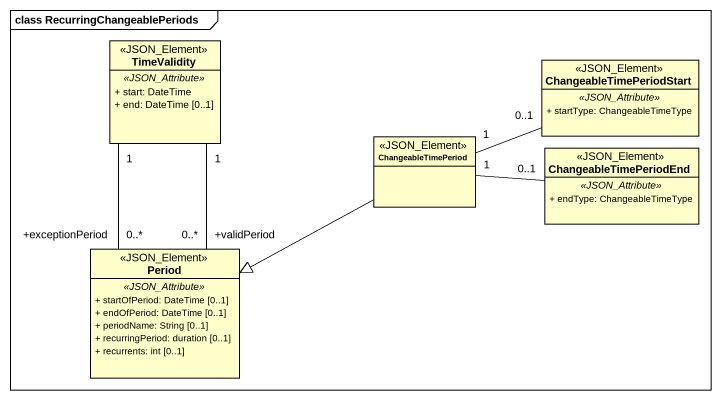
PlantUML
@startuml
mainframe class RecurringChangeablePeriods
hide circle
hide empty members
skinparam classAttributeIconSize 0
class TimeValidity <<JSON_Element>> {
  .. <<JSON_Attribute>> ..
  + start: DateTime
  + end: DateTime [0..1]
}
class ChangeableTimePeriodStart <<JSON_Element>> {
  .. <<JSON_Attribute>> ..
  + startType: ChangeableTimeType
}
class ChangeableTimePeriod <<JSON_Element>>
class ChangeableTimePeriodEnd <<JSON_Element>> {
  .. <<JSON_Attribute>> ..
  + endType: ChangeableTimeType
}
class Period <<JSON_Element>> {
  .. <<JSON_Attribute>> ..
  + startOfPeriod: DateTime [0..1]
  + endOfPeriod: DateTime [0..1]
  + periodName: String [0..1]
  + recurringPeriod: duration [0..1]
  + recurrents: int [0..1]
}
TimeValidity "1" -- "+validPeriod\n0..*" Period
TimeValidity "1" -- "+exceptionPeriod\n0..*" Period
ChangeableTimePeriod "1" -right- "0..1" ChangeableTimePeriodStart
ChangeableTimePeriod "1" -right- "0..1" ChangeableTimePeriodEnd
ChangeableTimePeriod -left-|> Period
@enduml
